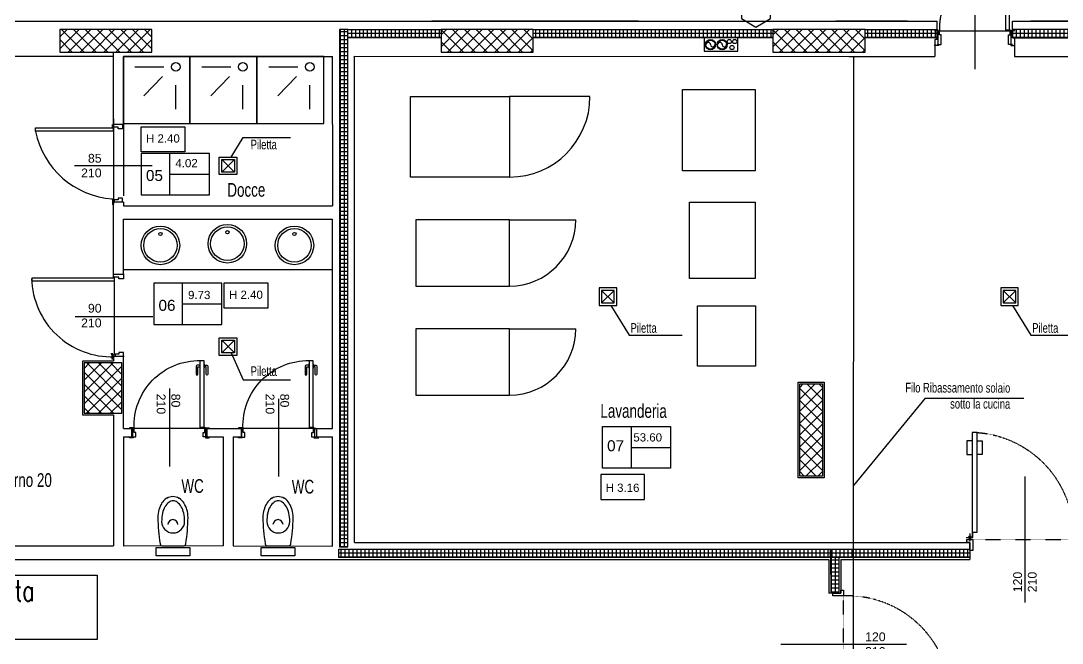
# Model space of a CAD drawing. Header units: millimetres. Extents: x -3782782348 to 131293, y -36553 to 57271.
# Drawn here: x 92299 to 93542, y 38957 to 39699 of the extents above; entities that cross this region are included whole.
import ezdxf

# ---------------------------------------------------------------- set-up
doc = ezdxf.new("R2010")
doc.units = ezdxf.units.MM
doc.header["$LTSCALE"] = 0.01
for name, pattern in [('ACAD_ISO03W100', [30, 12, -18]), ('CONTINOUS', [0]), ('HIDDEN2', [4.7625, 3.175, -1.5875])]:
    doc.linetypes.add(name, pattern=pattern)
for name, color, linetype in [('ESTRAZ', 2, 'Continuous'), ('X_cavedi', 1, 'Continuous'), ('X_MURI', 8, 'Continuous'), ('X_quote serramenti interni', 251, 'CONTINOUS')]:
    doc.layers.add(name, color=color, linetype=linetype)
doc.styles.add('nomi', font='arial.ttf')
doc.styles.add('QUOTE', font='simplex.shx', dxfattribs={"width": 0.7})
doc.styles.add('ROMANS', font='romans')
pattern_1 = [(45, (139069.621, 4436.309), (-7.0710678, 7.0710678), []), (135, (139069.621, 4436.309), (-7.0710678, -7.0710678), [])]

# ---------------------------------------------------------------- blocks, each defined once
blk = doc.blocks.new('porta 120 metallica')
blk.add_line((66, 71.6), (66, -78.7))
at = {"linetype": 'ByBlock'}
for p, q in [((-4.4, -6.2), (3.4, -6.2)), ((0.1, -10.8), (0.1, -1.7))]:
    blk.add_line(p, q, dxfattribs=at)
at = {"color": 5, "linetype": 'HIDDEN2'}
blk.add_line((3.5, -3.5), (123.5, -3.5), dxfattribs=at)
at = {"linetype": 'ByBlock'}
for points in [[(-3.5, 0), (-3.5, -3.5), (3.5, -3.5), (3.5, 9.5), (0, 9.5), (0, 0)], [(123.5, -3.5), (123.5, 9.5), (127, 9.5), (127, 0), (130.5, 0), (130.5, -3.5)], [(8.8, -12.3), (8.8, -131.2), (3.5, -131.2), (3.5, -131.2), (2.8, -131.2), (2.8, -6.2), (3.5, -6.2), (3.5, -12.3)]]:
    blk.add_lwpolyline(points, close=True, dxfattribs=at)
for points in [[(2.8, -121.4), (-3.3, -121.4), (-3.3, -105.1), (2.8, -105.1)], [(8.8, -121.4), (14.9, -121.4), (14.9, -105.1), (8.8, -105.1)]]:
    blk.add_lwpolyline(points, dxfattribs=at)
blk.add_circle((0.1, -6.2), 1.51, dxfattribs=at)
at = {"color": 5, "linetype": 'HIDDEN2'}
blk.add_arc((0, -8), 123.6, 274.0732, 2.0664, dxfattribs=at)
blk = doc.blocks.new('porta 80 (12.5)')
for p, q in [((0, 0), (0, 90)), ((16, 88.7), (0, 88.7)), ((-47.6, 45.1), (45.1, 45.1))]:
    blk.add_line(p, q)
at = {"extrusion": (0, 0, -1)}
for p, q in [((0.1, 3.2), (-1.9, 3.2)), ((-0.9, 2.2), (-0.9, 4.2)), ((16, 1.5), (0, 1.5))]:
    blk.add_line(p, q, dxfattribs=at)
for points in [[(0, 88.2), (-1, 88.2), (-1, 92.7), (0, 92.7)], [(16, 90), (16, 85.2), (4.5, 85.2), (4.5, 87.2), (0, 87.2), (0, 90)], [(16, 88.2), (17, 88.2), (17, 92.7), (16, 92.7)]]:
    blk.add_lwpolyline(points)
for points in [[(75.8, 8.7), (75.8, 11.2, 0.414214), (73.8, 13.2), (64.8, 13.2, 1), (64.8, 11.2), (73.8, 11.2), (73.8, 8.7)], [(75.8, 3.6), (75.8, 1.2, -0.414214), (73.8, -0.9), (64.8, -0.9, -1), (64.8, 1.2), (73.8, 1.2), (73.8, 3.6)]]:
    blk.add_lwpolyline(points, format="xyb", dxfattribs=at)
blk.add_lwpolyline([(1.2, 4.1), (1.2, 8.1), (81.2, 8.1), (81.2, 4.1)], close=True, dxfattribs=at)
for points in [[(77.3, 8.1), (77.3, 8.7), (72.3, 8.7), (72.3, 8.1)], [(77.3, 4.1), (77.3, 3.6), (72.3, 3.6), (72.3, 4.1)], [(0, 2), (1, 2), (1, -2.5), (0, -2.5)], [(-16, 0), (-16, 5), (-4.5, 5), (-4.5, 3), (0, 3), (0, 0)], [(-16, 2), (-17, 2), (-17, -2.5), (-16, -2.5)]]:
    blk.add_lwpolyline(points, dxfattribs=at)
blk.add_circle((0.9, 3.2), 0.652, dxfattribs=at)
at = {"linetype": 'ACAD_ISO03W100', "ltscale": 0.5, "extrusion": (0, 0, -1)}
blk.add_arc((3.2, 9.3), 78, 359.1465, 92.3471, dxfattribs=at)
blk = doc.blocks.new('cavedio grigia e nera')
at = {"color": 2}
for centre, start, end in [((1740.1, 44244.7, 0), 360, 180), ((1745.2, 44244.7, 0), 180, 360), ((1754, 44244.7, 0), 360, 180), ((1759.1, 44244.7, 0), 180, 360)]:
    blk.add_arc(centre, 2.55, start, end, dxfattribs=at)
at = {"layer": 'X_cavedi'}
for p, q in [((1723.8, 44252.6), (1723.8, 44236.6)), ((1764, 44252.6), (1723.8, 44252.6)), ((1764, 44236.6), (1764, 44252.6)), ((1723.8, 44236.6), (1764, 44236.6))]:
    blk.add_line(p, q, dxfattribs=at)
for centre, radius in [((1727.6, 44241), 2.5), ((1731, 44248.2), 2.5), ((1734.1, 44241), 2.5), ((1742.7, 44244.7, 0), 6.11), ((1742.7, 44244.7, 0), 6.11), ((1742.7, 44244.7, 0), 5.43), ((1756.6, 44244.7, 0), 6.11), ((1756.6, 44244.7, 0), 5.43)]:
    blk.add_circle(centre, radius, dxfattribs=at)

msp = doc.modelspace()

# ---------------------------------------------------------------- hatches: boundary and pattern name
at = {"layer": 'X_MURI', "ltscale": 4}
h = msp.add_hatch(dxfattribs=at)
h.set_pattern_fill('_USER', color=256, scale=10, angle=45, style=0, double=1, pattern_type=0)
h.set_pattern_definition(pattern_1)
h.paths.add_polyline_path([(91324.6, 39662), (91324.6, 39689), (91214.6, 39689), (91214.6, 39662)])
h.paths.add_polyline_path([(91779.6, 39662), (91779.6, 39689), (91669.6, 39689), (91669.6, 39662)])
h.paths.add_polyline_path([(92455.6, 39662), (92455.6, 39689), (92345.6, 39689), (92345.6, 39662)])
h = msp.add_hatch(dxfattribs=at)
h.set_pattern_fill('NET', color=256, scale=1.5, angle=90, style=0)
h.set_pattern_definition([(90, (122927.0656, 43434.5885), (-4.7625, 3e-16), []), (180, (122927.0656, 43434.5885), (-6e-16, -4.7625), [])])
h.paths.add_polyline_path([(92679.3, 39072.1), (92689.3, 39072.1), (92689.2, 39689), (92679.2, 39689)])
h = msp.add_hatch(dxfattribs=at)
h.set_pattern_fill('NET', color=256, scale=1.5, style=0)
h.set_pattern_definition([(0, (96289.619, 9442.904), (0, 4.7625), []), (90, (96289.619, 9442.904), (-4.7625, 3e-16), [])])
edge = h.paths.add_edge_path()
edge.add_line((92689.2, 39689), (92800.6, 39689))
edge.add_line((92800.6, 39689), (92800.6, 39679))
edge.add_line((92800.6, 39679), (92689.2, 39679.1))
edge.add_line((92689.2, 39679.1), (92689.2, 39689))
edge.add_line((92689.2, 39689), (92800.6, 39689))
h = msp.add_hatch(dxfattribs=at)
h.set_pattern_fill('_USER', color=256, scale=10, angle=45, style=0, double=1, pattern_type=0)
h.set_pattern_definition(pattern_1)
h.paths.add_polyline_path([(92910.6, 39662), (92910.6, 39689), (92800.6, 39689), (92800.6, 39662)])
h.paths.add_polyline_path([(93306.6, 39662.1), (93306.6, 39689.1), (93196.6, 39689.1), (93196.6, 39662.1)])
h = msp.add_hatch(dxfattribs=at)
h.set_pattern_fill('NET', color=256, scale=1.5, style=0)
h.set_pattern_definition([(0, (96685.619, 9442.938), (0, 4.7625), []), (90, (96685.619, 9442.938), (-4.7625, 3e-16), [])])
edge = h.paths.add_edge_path()
edge.add_line((92910.6, 39689), (93196.6, 39689.1))
edge.add_line((93196.6, 39689.1), (93196.6, 39679.1))
edge.add_line((93196.6, 39679.1), (92910.6, 39679.1))
edge.add_line((92910.6, 39679.1), (92910.6, 39689))
edge.add_line((92910.6, 39689), (93196.6, 39689.1))
h = msp.add_hatch(dxfattribs=at)
h.set_pattern_fill('NET', color=256, scale=1.5, style=0)
h.set_pattern_definition([(0, (97081.619, 9442.97), (0, 4.7625), []), (90, (97081.619, 9442.97), (-4.7625, 3e-16), [])])
edge = h.paths.add_edge_path()
edge.add_line((93306.6, 39689.1), (93392.6, 39689.1))
edge.add_line((93392.6, 39689.1), (93392.6, 39679.1))
edge.add_line((93392.6, 39679.1), (93306.6, 39679.1))
edge.add_line((93306.6, 39679.1), (93306.6, 39689.1))
edge.add_line((93306.6, 39689.1), (93392.6, 39689.1))
h = msp.add_hatch(dxfattribs=at)
h.set_pattern_fill('NET', color=256, scale=1.5, style=0)
h.set_pattern_definition([(180, (89853.3425, 9442.97), (0, 4.7625), []), (90, (89853.3425, 9442.97), (4.7625, 3e-16), [])])
edge = h.paths.add_edge_path()
edge.add_line((93592.6, 39689.1), (93482.4, 39689.1))
edge.add_line((93482.4, 39689.1), (93482.4, 39679.1))
edge.add_line((93482.4, 39679.1), (93592.6, 39679.1))
edge.add_line((93592.6, 39679.1), (93592.6, 39689.1))
edge.add_line((93592.6, 39689.1), (93482.4, 39689.1))
h = msp.add_hatch(dxfattribs=at)
h.set_pattern_fill('_USER', color=256, scale=10, angle=45, style=0, double=1, pattern_type=0)
h.set_pattern_definition(pattern_1)
h.paths.add_polyline_path([(94441.8, 39318.2), (94414.8, 39318.2), (94414.8, 39208.2), (94441.8, 39208.2)])
h.paths.add_polyline_path([(94020.7, 39109.2), (94047.7, 39109.2), (94047.7, 39219.2), (94020.7, 39219.2)])
h.paths.add_polyline_path([(94020.7, 39224.2), (94047.7, 39224.2), (94047.7, 39334.2), (94020.7, 39334.2)])
h.paths.add_polyline_path([(93651.7, 39291.3), (93624.7, 39291.3), (93624.7, 39161.3), (93651.7, 39161.3)])
h.paths.add_polyline_path([(93228.6, 39266.2), (93255.6, 39266.2), (93255.6, 39156.2), (93228.6, 39156.2)])
h.paths.add_polyline_path([(92419.6, 39291.3), (92374.6, 39291.3), (92374.6, 39231.2), (92419.6, 39231.2)])
h.paths.add_polyline_path([(91615.3, 39260.3), (91615.3, 39305.3), (91675.3, 39305.3), (91675.3, 39260.3)])
h.paths.add_polyline_path([(91220.5, 39280.2), (91220.5, 39235.2), (91290.5, 39235.2), (91290.5, 39280.2)])
h.paths.add_polyline_path([(90722.6, 39280.8), (90722.6, 39253.8), (90842.6, 39253.8), (90842.6, 39280.8)])
h = msp.add_hatch(dxfattribs=at)
h.set_pattern_fill('NET', color=256, scale=1.5, angle=90, style=0)
h.set_pattern_definition([(90, (96724.8174, -16956.5025), (-4.7625, 3e-16), []), (180, (96724.8174, -16956.5025), (-6e-16, -4.7625), [])])
edge = h.paths.add_edge_path()
edge.add_line((92678.6, 39069), (93265.5, 39069))
edge.add_line((93265.5, 39069), (93265.5, 39059))
edge.add_line((93265.5, 39059), (92678.6, 39059))
edge.add_line((92678.6, 39059), (92678.6, 39069))
edge.add_line((92678.6, 39069), (93265.5, 39069))
h = msp.add_hatch(dxfattribs=at)
h.set_pattern_fill('NET', color=256, scale=1.5, style=0)
h.set_pattern_definition([(0, (96724.8174, -16956.5025), (0, 4.7625), []), (90, (96724.8174, -16956.5025), (-4.7625, 3e-16), [])])
edge = h.paths.add_edge_path()
edge.add_line((93265.5, 39069), (93431.5, 39069))
edge.add_line((93431.5, 39069), (93431.5, 39059))
edge.add_line((93431.5, 39059), (93265.5, 39059))
edge.add_line((93265.5, 39059), (93265.5, 39069))
edge.add_line((93265.5, 39069), (93431.5, 39069))
h = msp.add_hatch(dxfattribs=at)
h.set_pattern_fill('NET', color=256, scale=1.5, angle=90, style=0)
h.set_pattern_definition([(270, (123513.3454, 34646.311), (-4.7625, -3e-16), []), (180, (123513.3454, 34646.311), (-6e-16, 4.7625), [])])
h.paths.add_polyline_path([(93265.6, 39018.2), (93275.6, 39018.2), (93275.5, 39059), (93265.5, 39059)])

# ---------------------------------------------------------------- linework, layer by layer
at = {"color": 1, "elevation": 0}
msp.add_lwpolyline([(91799.1, 39038.3), (92390.1, 39038.3), (92390.1, 38961.5), (91799.1, 38961.5)], close=True, dxfattribs=at)
at = {"layer": 'X_MURI', "ltscale": 4}
for p, q in [((90471.9, 39699, 0), (93392.6, 39699, 0)), ((93036.3, 39699, 0), (92789.7, 39699, 0)), ((93357.2, 39699, 0), (93271.5, 39699, 0)), ((93392.6, 39677, 0), (93392.6, 39699, 0)), ((93482.6, 39699, 0), (93622.7, 39699, 0)), ((93482.6, 39679, 0), (93482.6, 39699, 0)), ((93622.7, 39699, 0), (93504.3, 39699, 0)), ((93392.6, 39677, 0), (93389.9, 39677, 0)), ((93389.9, 39677, 0), (93389.9, 39657, 0)), ((93482.6, 39679, 0), (93485, 39679, 0)), ((93485, 39679, 0), (93485, 39657, 0)), ((91887.5, 39657.2, 0), (92409.6, 39657.2, 0)), ((92409.6, 39575.7, 0), (92409.6, 39661.1, 0)), ((92421.6, 39656.9, 0), (92647, 39657, 0)), ((92421.6, 39656.9, 0), (92671.2, 39656.9, 0)), ((92421.6, 39575.7, 0), (92421.6, 39656.9, 0)), ((92671.2, 39575.8, 0), (92671.2, 39656.9, 0)), ((92697.3, 39077.1), (92697.3, 39657.1)), ((92697.3, 39077, 0), (92697.3, 39657.1)), ((92697.3, 39657.1), (93287.5, 39657)), ((93287.5, 39657), (93389.9, 39657, 0)), ((93292.9, 38845.5, 0), (93293, 39657)), ((92469.6, 39644, 0), (92435, 39644, 0)), ((92549.6, 39644, 0), (92515, 39644, 0)), ((92629.6, 39644, 0), (92595, 39644, 0)), ((92468.1, 39633.1, 0), (92445.8, 39609.9, 0)), ((92548.1, 39633.1, 0), (92525.8, 39609.9, 0)), ((92628.1, 39633.1, 0), (92605.8, 39609.9, 0)), ((92483.6, 39622.8, 0), (92483.6, 39593.9, 0)), ((92563.6, 39622.8, 0), (92563.6, 39593.9, 0)), ((92643.6, 39622.8, 0), (92643.6, 39593.9, 0)), ((92978.3, 39609, 0), (92882.3, 39609, 0)), ((92409.6, 39582.5, 0), (92409.6, 39494.9, 0)), ((92421.6, 39575.7, 0), (92409.6, 39575.7, 0)), ((92409.6, 39572.7, 0), (92409.6, 39480.6, 0)), ((92421.6, 39578.3, 0), (92421.6, 39490.8, 0)), ((92550, 39536.9), (92564.3, 39560.1, 0)), ((92564.3, 39560.1, 0), (92621.1, 39560.1, 0)), ((92477, 39491.8), (92477, 39541.3)), ((92538.9, 39518.9), (92553.9, 39533.9)), ((92553.9, 39518.9), (92538.9, 39533.9)), ((92363, 39526.7, 0), (92455.7, 39526.7, 0)), ((92477, 39516.6), (92524.1, 39516.6)), ((92421.6, 39483.1, 0), (92409.6, 39483.1, 0)), ((92409.6, 39396.8, 0), (92409.6, 39482.9, 0)), ((92421.6, 39482.9, 0), (92409.6, 39482.9, 0)), ((92421.6, 39482.9, 0), (92421.6, 39478.8, 0)), ((92421.6, 39478.8, 0), (92671.2, 39478.8, 0)), ((92421.6, 39396.8, 0), (92421.6, 39462.8, 0)), ((92421.6, 39462.8, 0), (92671.2, 39462.8, 0)), ((92671.2, 39213, 0), (92671.2, 39462.8, 0)), ((92421.6, 39396.8, 0), (92409.6, 39396.8, 0)), ((92421.6, 39402.8, 0), (92671.2, 39402.8, 0)), ((92410.4, 39392.7, 0), (92410.4, 39300.6, 0)), ((92492, 39337), (92492, 39386.5)), ((92492, 39337), (92492, 39386.5)), ((92992.2, 39377.8), (93007.2, 39362.8)), ((93007.2, 39377.8), (92992.2, 39362.8)), ((93471.4, 39377.8), (93486.4, 39362.8)), ((93486.4, 39377.8), (93471.4, 39362.8)), ((92492, 39361.7), (92539.1, 39361.7)), ((92492, 39361.7), (92539.1, 39361.7)), ((93003.3, 39359.8), (93024.9, 39324.6, 0)), ((93482.6, 39359.8), (93504.2, 39324.6, 0)), ((92363.8, 39346.6, 0), (92456.6, 39346.6, 0)), ((93024.9, 39324.6, 0), (93088.5, 39324.6, 0)), ((93504.2, 39324.6, 0), (93567.7, 39324.6, 0)), ((92538.9, 39303.3), (92553.9, 39318.3)), ((92553.9, 39303.3), (92538.9, 39318.3)), ((92422.6, 39299, 0), (92410.6, 39299, 0)), ((92550, 39303.4), (92564.3, 39271.2, 0)), ((92564.3, 39271.2, 0), (92621.1, 39271.2, 0)), ((92476.4, 39260.6, 0), (92476.4, 39167.8, 0)), ((92606.4, 39248.6, 0), (92606.4, 39155.8, 0)), ((93378.2, 39249.3), (93292.9, 39144.9, 0)), ((93378.2, 39249.3), (93495.9, 39249.3)), ((92421.6, 39213, 0), (92431.5, 39213, 0)), ((92421.6, 39213, 0), (92431.5, 39213, 0)), ((92431.5, 39203, 0), (92431.5, 39213, 0)), ((92521.5, 39213, 0), (92431.5, 39213, 0)), ((92432.8, 39203, 0), (92432.8, 39213, 0)), ((92521.5, 39213, 0), (92562.5, 39213, 0)), ((92521.5, 39203, 0), (92521.5, 39213, 0)), ((92651.5, 39212.9, 0), (92561.5, 39212.9, 0)), ((92562.5, 39203, 0), (92562.5, 39213, 0)), ((92562.8, 39202.9, 0), (92562.8, 39212.9, 0)), ((92652.5, 39203, 0), (92652.5, 39213, 0)), ((92652.5, 39213, 0), (92671.2, 39213, 0)), ((93027.3, 39215.4), (93027.3, 39165.8)), ((93027.3, 39215.4), (93027.3, 39165.8)), ((92421.6, 39203, 0), (92421.6, 39072.9, 0)), ((92421.6, 39203, 0), (92431.5, 39203, 0)), ((92521.5, 39203, 0), (92540.6, 39203, 0)), ((92540.6, 39203, 0), (92540.6, 39073, 0)), ((92552.6, 39203, 0), (92562.5, 39203, 0)), ((92552.6, 39203, 0), (92552.6, 39073, 0)), ((92652.5, 39203, 0), (92671.2, 39203, 0)), ((92671.2, 39072.9, 0), (92671.2, 39203, 0)), ((93027.3, 39190.6), (93074.5, 39190.6)), ((93027.3, 39190.6), (93074.5, 39190.6)), ((92181.4, 39073, 0), (92409.6, 39073.1, 0)), ((92409.6, 39077.1, 0), (92409.6, 39077.1, 0)), ((92409.6, 39077.1, 0), (92409.6, 39077.1, 0)), ((92540.6, 39073, 0), (92421.6, 39072.9, 0)), ((92552.6, 39073, 0), (92671.2, 39072.9, 0)), ((92697.3, 39077, 0), (93431.5, 39077, 0)), ((93431.5, 39077, 0), (93431.5, 39057, 0)), ((92181.6, 39057, 0), (92647, 39057, 0)), ((92647, 39057, 0), (93263.5, 39057, 0)), ((93263.5, 39057, 0), (93263.5, 39016.8, 0)), ((93277.5, 39057, 0), (93431.5, 39057, 0)), ((93277.5, 39057, 0), (93277.5, 39016.8, 0)), ((93277.5, 39016.8, 0), (93263.5, 39016.8, 0))]:
    msp.add_line(p, q, dxfattribs=at)
at = {"layer": 'X_MURI', "ltscale": 4, "extrusion": (0, 0, -1)}
for p, q in [((92408.7, 39573.5, 0), (92408.7, 39571.5, 0)), ((92421.6, 39575.7, 0), (92409.6, 39575.7, 0)), ((92409.7, 39572.5, 0), (92409.7, 39572.5, 0)), ((92409.7, 39486.1, 0), (92407.7, 39486.1, 0)), ((92408.7, 39485.1, 0), (92408.7, 39487.2, 0)), ((92421.6, 39482.9, 0), (92409.6, 39482.9, 0)), ((92409.7, 39394.6, 0), (92409.7, 39392.6, 0)), ((92422.6, 39396.8, 0), (92410.6, 39396.8, 0)), ((92410.7, 39393.6, 0), (92410.7, 39393.6, 0)), ((92408.7, 39302, 0), (92406.7, 39302, 0)), ((92407.7, 39301, 0), (92407.7, 39303, 0)), ((92422.6, 39298.8, 0), (92410.6, 39298.8, 0)), ((92519.3, 39213.9, 0), (92517.3, 39213.9, 0)), ((92518.3, 39212.9, 0), (92518.3, 39214.9, 0)), ((92520, 39203, 0), (92520, 39213, 0)), ((92649.3, 39213.8, 0), (92647.3, 39213.8, 0)), ((92648.3, 39212.8, 0), (92648.3, 39214.8, 0)), ((92650, 39202.9, 0), (92650, 39212.9, 0))]:
    msp.add_line(p, q, dxfattribs=at)
at = {"layer": 'X_MURI', "ltscale": 4, "elevation": 0}
for points in [[(93159, 39702), (93176.3, 39692), (93193.6, 39702), (93193.6, 39721.9), (93176.3, 39731.9), (93159, 39721.9)], [(92455.6, 39662), (92455.6, 39689), (92345.6, 39689), (92345.6, 39662)], [(92910.6, 39662), (92910.6, 39689), (92800.6, 39689), (92800.6, 39662)], [(92910.6, 39662), (92910.6, 39689), (92800.6, 39689), (92800.6, 39662)], [(93306.6, 39662.1), (93306.6, 39689.1), (93196.6, 39689.1), (93196.6, 39662.1)], [(92421.6, 39656.9), (92421.6, 39576.9), (92500.6, 39576.9), (92500.6, 39656.9)], [(92500.6, 39656.9), (92500.6, 39576.9), (92580.6, 39576.9), (92580.6, 39656.9)], [(92580.6, 39656.9), (92580.6, 39576.9), (92660.6, 39576.9), (92660.6, 39656.9)], [(93175.6, 39520.5), (93088.6, 39520.5), (93088.6, 39617.5), (93175.6, 39617.5)], [(92882.3, 39609), (92882.3, 39513), (92764.3, 39513), (92764.3, 39609)], [(93175.6, 39391.9), (93097.1, 39391.9), (93097.1, 39482.9), (93175.6, 39482.9)], [(92770.3, 39462), (92770.3, 39383), (92882.3, 39383), (92882.3, 39462)], [(93175.7, 39287.4), (93106.6, 39287.4), (93106.6, 39359.4), (93175.7, 39359.4)], [(92770.3, 39332), (92770.3, 39253), (92882.3, 39253), (92882.3, 39332)], [(92419.6, 39291.3), (92374.6, 39291.3), (92374.6, 39231.2), (92419.6, 39231.2)], [(93226.6, 39268.2), (93257.6, 39268.2), (93257.6, 39154.2), (93226.6, 39154.2)], [(93228.6, 39266.2), (93255.6, 39266.2), (93255.6, 39156.2), (93228.6, 39156.2)], [(92500.6, 39071), (92500.6, 39061), (92460.6, 39061), (92460.6, 39071)], [(92626, 39071), (92626, 39061), (92586, 39061), (92586, 39071)]]:
    msp.add_lwpolyline(points, close=True, dxfattribs=at)
for points in [[(93482.6, 39699), (93622.7, 39699)], [(92679.3, 39072.1), (92679.3, 39072.1), (92689.3, 39072.1), (92689.2, 39689), (92679.2, 39689), (92679.3, 39072.1)], [(92689.2, 39689), (92800.6, 39689), (92800.6, 39679), (92689.2, 39679.1), (92689.2, 39689), (92800.6, 39689)], [(92910.6, 39689), (93196.6, 39689.1), (93196.6, 39679.1), (92910.6, 39679.1), (92910.6, 39689), (93196.6, 39689.1)], [(93306.6, 39689.1), (93392.6, 39689.1), (93392.6, 39679.1), (93306.6, 39679.1), (93306.6, 39689.1), (93392.6, 39689.1)], [(93592.6, 39689.1), (93482.4, 39689.1), (93482.4, 39679.1), (93592.6, 39679.1), (93592.6, 39689.1), (93482.4, 39689.1)], [(93485, 39657), (93837.8, 39657)], [(92671.2, 39575.8), (92671.2, 39575.8), (92671.2, 39478.8)], [(92409.6, 39484.9), (92408.6, 39484.9), (92408.6, 39480.4), (92409.6, 39480.4)], [(92409.6, 39485.9), (92409.6, 39483.1)], [(92409.6, 39480.4), (92409.6, 39482.7)], [(92619.8, 39462.8), (92671.2, 39462.8)], [(92882.3, 39462), (92961.3, 39462)], [(92882.3, 39332), (92961.3, 39332)], [(92421.6, 39213), (92421.6, 39298.8), (92409.6, 39298.8), (92409.6, 39293.3), (92372.6, 39293.3), (92372.6, 39229.2), (92409.6, 39229.2), (92409.6, 39073.1)], [(92408.6, 39300.7), (92407.6, 39300.7), (92407.6, 39296.3), (92408.6, 39296.3)], [(92408.6, 39301.7), (92408.6, 39298.9)], [(92433.3, 39213), (92433.3, 39214), (92428.8, 39214), (92428.8, 39213)], [(92431.5, 39203), (92436.3, 39203), (92436.3, 39208.5), (92434.3, 39208.5), (92434.3, 39213), (92431.5, 39213)], [(92563.3, 39212.9), (92563.3, 39213.9), (92558.8, 39213.9), (92558.8, 39212.9)], [(92561.5, 39202.9), (92566.3, 39202.9), (92566.3, 39208.4), (92564.3, 39208.4), (92564.3, 39212.9), (92561.5, 39212.9)], [(92433.3, 39203), (92433.3, 39202), (92428.8, 39202), (92428.8, 39203)], [(92563.3, 39202.9), (92563.3, 39201.9), (92558.8, 39201.9), (92558.8, 39202.9)], [(92468.3, 39073), (92492.9, 39073)], [(92593.7, 39073), (92618.3, 39073)], [(92678.6, 39069), (93265.5, 39069), (93265.5, 39059), (92678.6, 39059), (92678.6, 39069), (93265.5, 39069)], [(93265.5, 39069), (93431.5, 39069), (93431.5, 39059), (93265.5, 39059), (93265.5, 39069), (93431.5, 39069)], [(93265.6, 39018.2), (93265.6, 39018.2), (93275.6, 39018.2), (93275.5, 39059), (93265.5, 39059), (93265.6, 39018.2)]]:
    msp.add_lwpolyline(points, dxfattribs=at)
at = {"layer": 'X_MURI', "ltscale": 4, "extrusion": (0, 0, -1), "elevation": 0}
for points in [[(-92409.4, 39571.6), (-92409.4, 39567.6), (-92316.7, 39567.6), (-92316.7, 39571.6)], [(-92410.4, 39392.7), (-92410.4, 39388.7), (-92312.7, 39388.7), (-92312.7, 39392.7)], [(-92517.4, 39214.1), (-92513.3, 39214.1), (-92513.3, 39294.1), (-92517.4, 39294.1)], [(-92647.4, 39214.1), (-92643.4, 39214.1), (-92643.4, 39294.1), (-92647.4, 39294.1)]]:
    msp.add_lwpolyline(points, close=True, dxfattribs=at)
for points in [[(-92420.6, 39575.7), (-92420.6, 39570.7), (-92415.1, 39570.7), (-92415.1, 39572.7), (-92408.6, 39572.7), (-92408.6, 39575.7)], [(-92410.6, 39484.9), (-92409.6, 39484.9), (-92409.6, 39480.5), (-92409.6, 39480.5)], [(-92420.6, 39482.9), (-92420.6, 39487.9), (-92415.1, 39487.9), (-92415.1, 39485.9), (-92410.6, 39485.9), (-92410.6, 39482.9)], [(-92421.6, 39396.8), (-92421.6, 39391.8), (-92416.1, 39391.8), (-92416.1, 39393.8), (-92409.6, 39393.8), (-92409.6, 39396.8)], [(-92409.6, 39300.7), (-92408.6, 39300.7), (-92408.6, 39296.3), (-92409.6, 39296.3)], [(-92421.6, 39298.8), (-92421.6, 39303.8), (-92416.1, 39303.8), (-92416.1, 39301.7), (-92411.6, 39301.7), (-92411.6, 39298.8)], [(-92513.3, 39290.3), (-92512.8, 39290.3), (-92512.8, 39285.3), (-92513.3, 39285.3)], [(-92517.4, 39290.3), (-92517.9, 39290.3), (-92517.9, 39285.3), (-92517.4, 39285.3)], [(-92643.4, 39290.3), (-92642.9, 39290.3), (-92642.9, 39285.2), (-92643.4, 39285.2)], [(-92647.4, 39290.3), (-92647.9, 39290.3), (-92647.9, 39285.2), (-92647.4, 39285.2)], [(-92521.5, 39203), (-92516.5, 39203), (-92516.5, 39208.5), (-92518.5, 39208.5), (-92518.5, 39213), (-92521.5, 39213)], [(-92519.5, 39213), (-92519.5, 39214), (-92523.9, 39214), (-92523.9, 39213)], [(-92651.5, 39202.9), (-92646.5, 39202.9), (-92646.5, 39208.4), (-92648.5, 39208.4), (-92648.5, 39212.9), (-92651.5, 39212.9)], [(-92519.5, 39203), (-92519.5, 39202), (-92523.9, 39202), (-92523.9, 39203)], [(-92649.5, 39202.9), (-92649.5, 39201.9), (-92654, 39201.9), (-92654, 39202.9)], [(-92649.5, 39201), (-92649.5, 39202), (-92653.9, 39202), (-92653.9, 39201)]]:
    msp.add_lwpolyline(points, dxfattribs=at)
at = {"layer": 'X_MURI', "ltscale": 4}
for points in [[(92442.8, 39573.1), (92494.7, 39573.1), (92494.7, 39543.1), (92442.8, 39543.1)], [(92442.8, 39491.8), (92524.1, 39491.8), (92524.1, 39541.3), (92442.8, 39541.3)], [(92535.9, 39536.9), (92556.9, 39536.9), (92556.9, 39515.9), (92535.9, 39515.9)], [(92538.9, 39533.9), (92553.9, 39533.9), (92553.9, 39518.9), (92538.9, 39518.9)], [(92457.8, 39337), (92539.1, 39337), (92539.1, 39386.5), (92457.8, 39386.5)], [(92457.8, 39337), (92539.1, 39337), (92539.1, 39386.5), (92457.8, 39386.5)], [(92541.9, 39386.7), (92593.8, 39386.7), (92593.8, 39356.7), (92541.9, 39356.7)], [(92989.2, 39359.8), (93010.2, 39359.8), (93010.2, 39380.8), (92989.2, 39380.8)], [(92992.2, 39362.8), (93007.2, 39362.8), (93007.2, 39377.8), (92992.2, 39377.8)], [(93468.4, 39359.8), (93489.4, 39359.8), (93489.4, 39380.8), (93468.4, 39380.8)], [(93471.4, 39362.8), (93486.4, 39362.8), (93486.4, 39377.8), (93471.4, 39377.8)], [(92535.9, 39321.3), (92556.9, 39321.3), (92556.9, 39300.3), (92535.9, 39300.3)], [(92538.9, 39318.3), (92553.9, 39318.3), (92553.9, 39303.3), (92538.9, 39303.3)], [(92993.1, 39215.4), (93074.5, 39215.4), (93074.5, 39165.8), (92993.1, 39165.8)], [(92993.1, 39215.4), (93074.5, 39215.4), (93074.5, 39165.8), (92993.1, 39165.8)], [(92991.3, 39128.2), (93043.2, 39128.2), (93043.2, 39158.2), (92991.3, 39158.2)]]:
    msp.add_lwpolyline(points, close=True, dxfattribs=at)
at = {"layer": 'X_MURI', "ltscale": 4, "extrusion": (0, 0, -1), "elevation": 0}
for points in [[(-92512.8, 39288.8), (-92510.3, 39288.8, -0.414214), (-92508.3, 39286.8), (-92508.3, 39277.7, -1), (-92510.3, 39277.7), (-92510.3, 39286.8), (-92512.8, 39286.8)], [(-92517.9, 39288.8), (-92520.3, 39288.8, 0.414214), (-92522.3, 39286.8), (-92522.3, 39277.7, 1), (-92520.3, 39277.7), (-92520.3, 39286.8), (-92517.9, 39286.8)], [(-92642.9, 39288.7), (-92640.4, 39288.7, -0.414214), (-92638.3, 39286.7), (-92638.3, 39277.7, -1), (-92640.4, 39277.7), (-92640.4, 39286.7), (-92642.9, 39286.7)], [(-92647.9, 39288.7), (-92650.4, 39288.7, 0.414214), (-92652.4, 39286.7), (-92652.4, 39277.7, 1), (-92650.4, 39277.7), (-92650.4, 39286.7), (-92647.9, 39286.7)]]:
    msp.add_lwpolyline(points, format="xyb", dxfattribs=at)
at = {"layer": 'X_MURI', "ltscale": 4}
for centre, radius in [((92484.1, 39644.5, 0), 5.17), ((92564.1, 39644.5, 0), 5.17), ((92644.1, 39644.5, 0), 5.17), ((92545.6, 39433.5, 0), 23), ((92465.7, 39431.5, 0), 23), ((92465.7, 39431.5, 0), 20), ((92465.7, 39445.1, 0), 1.94), ((92545.6, 39433.5, 0), 20), ((92545.6, 39447.2, 0), 1.94), ((92625.6, 39431.5, 0), 23), ((92625.6, 39431.5, 0), 20), ((92625.6, 39445.1, 0), 1.94)]:
    msp.add_circle(centre, radius, dxfattribs=at)
at = {"layer": 'X_MURI', "ltscale": 4, "extrusion": (0, 0, -1)}
for centre in [(-92518.3, 39213.9, 0), (-92648.3, 39213.8, 0)]:
    msp.add_circle(centre, 0.652, dxfattribs=at)
at = {"layer": 'X_MURI', "ltscale": 4}
for centre, radius, start, end in [((92882.3, 39609, 0), 96, 270, 0), ((92415.1, 39587.4, 0), 100.5, 191.3882, 266.3145), ((92882.3, 39462, 0), 79, 270, 0), ((92407.6, 39394.3, 0), 95.7, 181.4878, 271.8085), ((92882.3, 39332, 0), 79, 270, 0), ((92489.5, 39109.3, 0), 26.6, 146.9687, 164.9259), ((92484, 39112.9, 0), 20.1, 122.5022, 146.9687), ((92486.8, 39111, 0), 17.9, 126.688, 150.9238), ((92480.6, 39118.3, 0), 13.6, 89.9991, 122.5022), ((92480.8, 39119, 0), 7.97, 89.9991, 126.688), ((92480.6, 39118.3, 0), 13.6, 57.4906, 89.9991), ((92480.8, 39119, 0), 7.97, 53.3048, 89.9991), ((92474.9, 39111, 0), 17.9, 29.069, 53.3048), ((92477.1, 39112.9, 0), 20.1, 33.024, 57.4906), ((92471.6, 39109.3, 0), 26.6, 15.0669, 33.024), ((92615, 39109.3, 0), 26.6, 146.9687, 164.9259), ((92609.5, 39112.9, 0), 20.1, 122.5022, 146.9687), ((92612.2, 39111, 0), 17.9, 126.688, 150.9238), ((92606, 39118.3, 0), 13.6, 89.9991, 122.5022), ((92606.3, 39119, 0), 7.97, 89.9991, 126.688), ((92606, 39118.3, 0), 13.6, 57.4906, 89.9991), ((92606.3, 39119, 0), 7.97, 53.3048, 89.9991), ((92600.3, 39111, 0), 17.9, 29.069, 53.3048), ((92602.6, 39112.9, 0), 20.1, 33.024, 57.4906), ((92597.1, 39109.3, 0), 26.6, 15.0669, 33.024), ((92498.2, 39107, 0), 35.7, 164.9259, 179.9936), ((92511.4, 39102.2, 0), 44.3, 167.0298, 179.9936), ((92496.3, 39105.7, 0), 28.8, 150.9238, 167.0298), ((92465.4, 39105.7, 0), 28.8, 12.963, 29.069), ((92450.3, 39102.2, 0), 44.3, 359.9991, 12.963), ((92462.9, 39107, 0), 35.7, 359.9991, 15.0669), ((92623.7, 39106.9, 0), 35.7, 164.9259, 179.9936), ((92636.9, 39102.2, 0), 44.3, 167.0298, 179.9936), ((92621.7, 39105.7, 0), 28.8, 150.9238, 167.0298), ((92590.8, 39105.7, 0), 28.8, 12.963, 29.069), ((92575.7, 39102.2, 0), 44.3, 359.9991, 12.963), ((92588.4, 39106.9, 0), 35.7, 359.9991, 15.0669), ((92655.7, 39107.9, 0), 193.1, 180.2683, 189.6671), ((92480.8, 39102.2, 0), 13.7, 179.9991, 359.9991), ((92480.6, 39098.4, 0), 5.98, 359.9991, 179.9936), ((92305.5, 39107.9, 0), 193.1, 350.3312, 359.73), ((92781.1, 39107.9, 0), 193.1, 180.2683, 189.6671), ((92606.3, 39102.2, 0), 13.7, 179.9991, 359.9991), ((92606, 39098.4, 0), 5.98, 359.9991, 179.9936), ((92430.9, 39107.9, 0), 193.1, 350.3312, 359.73), ((92468.3, 39076, 0), 3, 189.6671, 269.9991), ((92492.9, 39076, 0), 3, 269.9991, 350.3312), ((92593.7, 39076, 0), 3, 189.6671, 269.9991), ((92618.3, 39076, 0), 3, 269.9991, 350.3312)]:
    msp.add_arc(centre, radius, start, end, dxfattribs=at)
at = {"layer": 'X_MURI', "ltscale": 4, "extrusion": (0, 0, -1)}
for centre in [(-92512.2, 39216.2, 0), (-92642.2, 39216.2, 0)]:
    msp.add_arc(centre, 78, 357.6529, 90.8535, dxfattribs=at)

# ---------------------------------------------------------------- block references
at = {"layer": 'X_MURI', "ltscale": 4, "xscale": -1}
for name, p, rotation in [('porta 80 (12.5)', (93482.6, 39687, 0), 90), ('porta 120 metallica', (93431.5, 39077, 0), 180)]:
    msp.add_blockref(name, p, dxfattribs=dict(at, rotation=rotation))
at = {"layer": 'X_MURI', "ltscale": 4}
for name, p, rotation in [('cavedio grigia e nera', (94878.7, 83915.7), 180), ('porta 120 metallica', (93277.5, 38889.8, 0), 90)]:
    msp.add_blockref(name, p, dxfattribs=dict(at, rotation=rotation))

# ---------------------------------------------------------------- texts
at = {"layer": 'ESTRAZ', "color": 3, "style": 'ROMANS', "width": 0.7}
msp.add_text('Colonna montante acqua calda/refrigerata', height=25, dxfattribs=at).set_placement((91802.8, 39007, 0))
at = {"layer": 'X_MURI', "ltscale": 4}
for s, insert, char_height, width, attachment_point, rotation, style in [('{\\H1.2x;H 2.40}', (92488.8, 39559, 0), 8.165, 81.649, 6, 0.0442, 'nomi'), ('{\\fArial|b0|i0|c0|p34;\\H0.8x;Piletta}', (92604.6, 39557.6), 14.336, 233.085, 3, 0.1491, 'QUOTE'), ('{\\H1.2x;4.02}', (92510.2, 39529.6, 0), 8.165, 81.649, 6, 0.0442, 'nomi'), ('{\\H1.6x;05}', (92468.7, 39514.8), 8.165, 81.649, 6, 0.0442, 'nomi'), ('{\\fArial|b0|i0|c0|p34;\\H0.8x;Docce}', (92590.9, 39506), 20.48, 332.978, 3, 0.1491, 'QUOTE'), ('{\\H1.2x;9.73}', (92525.3, 39372.3, 0), 8.165, 81.649, 6, 0.0442, 'nomi'), ('{\\H1.2x;H 2.40}', (92587.9, 39372.6, 0), 8.165, 81.649, 6, 0.0442, 'nomi'), ('{\\H1.6x;06}', (92483.7, 39359.9), 8.165, 81.649, 6, 0.0442, 'nomi'), ('{\\fArial|b0|i0|c0|p34;\\H0.8x;Piletta}', (93057.9, 39327.1), 14.336, 233.085, 9, 359.8509, 'QUOTE'), ('{\\fArial|b0|i0|c0|p34;\\H0.8x;Piletta}', (93537.2, 39327.1), 14.336, 233.085, 9, 359.8509, 'QUOTE'), ('{\\fArial|b0|i0|c0|p34;\\H0.8x;Piletta}', (92604.6, 39287.3), 14.336, 233.085, 3, 0.1491, 'QUOTE'), ('{\\fArial|b0|i0|c0|p34;\\H0.8x;Filo Ribassamento solaio\\Psotto la cucina}', (93479.8, 39236.5, 0), 14.336, 233.085, 9, 359.8509, 'QUOTE'), ('{\\fArial|b0|i0|c0|p34;\\H0.8x;Lavanderia}', (93070, 39225.5, 0), 20.48, 332.978, 9, 359.8509, 'QUOTE'), ('{\\H1.2x;53.60}', (93064.3, 39202.4, 0), 8.165, 81.649, 6, 359.9558, 'nomi'), ('{\\H1.6x;07}', (93019, 39192.4), 8.165, 81.649, 6, 359.9558, 'nomi'), ('{\\fArial|b0|i0|c0|p34;\\H0.8x;39 armadietti utenti max per turno 20}', (92336.1, 39138.4, 0), 20.48, 332.978, 9, 359.8509, 'QUOTE'), ('{\\fArial|b0|i0|c0|p34;\\H0.8x;WC}', (92517.4, 39152.7), 20.48, 332.978, 3, 0.1491, 'QUOTE'), ('{\\fArial|b0|i0|c0|p34;\\H0.8x;WC}', (92649.1, 39151.9), 20.48, 332.978, 3, 0.1491, 'QUOTE'), ('{\\fArial|b0|i0|c204|p34;\\H1.2x;H \\fArial|b0|i0|c0|p34;3.16}', (93037.3, 39142.3, 0), 8.165, 81.649, 6, 359.9558, 'nomi')]:
    msp.add_mtext(s, dxfattribs=dict(at, insert=insert, char_height=char_height, width=width, attachment_point=attachment_point, rotation=rotation, style=style))
at = {"layer": 'X_quote serramenti interni', "char_height": 10.5, "width": 105, "attachment_point": 6, "style": 'nomi'}
for s, insert, rotation in [('85\\P{\\fArial|b0|i0|c238|p34;210}', (92395.5, 39526.6, 0), 359.9521), ('90\\P{\\fArial|b0|i0|c238|p34;210}', (92395.5, 39347.7, 0), 359.9521), ('\\pxql;80\\P210', (92475.1, 39149.6, 0), 269.9521), ('\\pxql;80\\P210', (92605.1, 39149.6, 0), 269.9521), ('120\\P210', (93497.4, 39042.2, 0), 90.0479), ('120\\P210', (93331.1, 38955.8, 0), 0.0479)]:
    msp.add_mtext(s, dxfattribs=dict(at, insert=insert, rotation=rotation))

doc.saveas('drawing.dxf')
